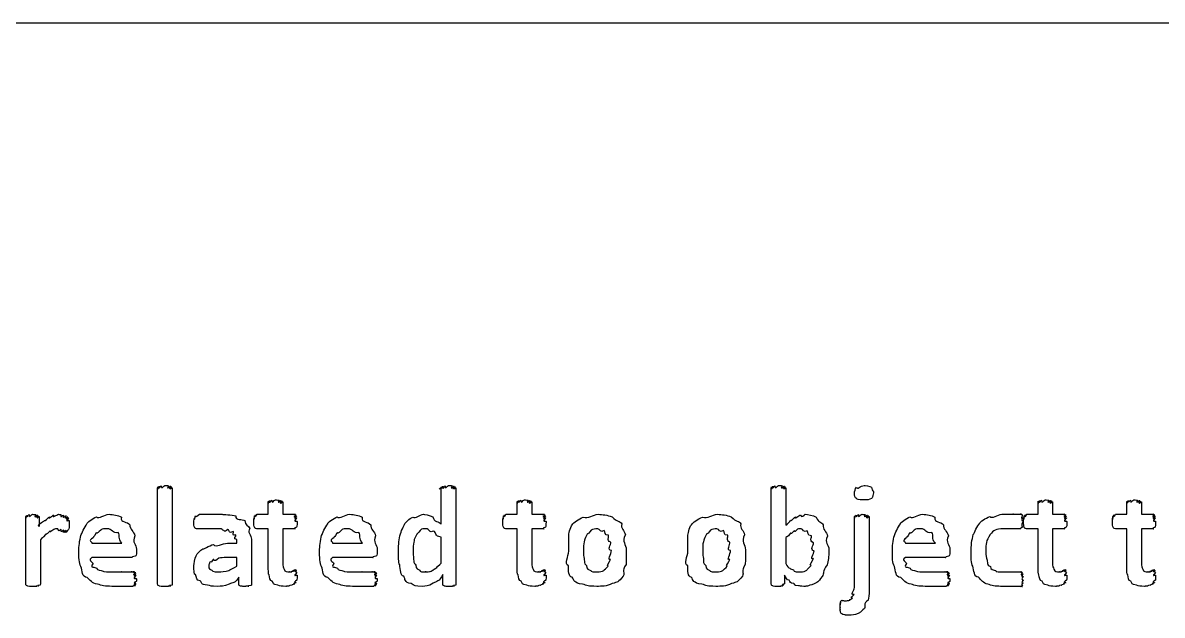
# Model space of a CAD drawing. Header units: millimetres. Extents: x 0 to 216, y 0 to 279.
# Drawn here: x 113.74 to 141.66, y 189.58 to 204.08 of the extents above; entities that cross this region are included whole.
import ezdxf

# ---------------------------------------------------------------- set-up
doc = ezdxf.new("R2010")
doc.units = ezdxf.units.MM
doc.layers.get('0').update_dxf_attribs({"linetype": 'CONTINUOUS'})

msp = doc.modelspace()

# ---------------------------------------------------------------- linework, layer by layer
at = {"color": 0}
for p, q in [((12.7, 204.082), (203.2, 204.082)), ((117.048, 190.339), (117.048, 192.698)), ((117.406, 192.698), (117.406, 190.339)), ((123.999, 191.805), (123.999, 192.698)), ((124.357, 192.698), (124.357, 190.339)), ((132.086, 190.339), (132.086, 192.698)), ((132.445, 192.698), (132.445, 191.783)), ((134.593, 192.577), (134.593, 192.577)), ((119.759, 192.048), (119.759, 192.356)), ((120.117, 192.356), (120.117, 192.048)), ((125.859, 192.048), (125.859, 192.356)), ((126.217, 192.356), (126.217, 192.048)), ((138.621, 192.048), (138.621, 192.356)), ((138.979, 192.356), (138.979, 192.048)), ((140.797, 192.048), (140.797, 192.356)), ((141.155, 192.356), (141.155, 192.048)), ((113.818, 190.339), (113.818, 191.992)), ((114.143, 191.992), (114.143, 191.75)), ((119.483, 192.048), (119.759, 192.048)), ((120.117, 192.048), (120.42, 192.048)), ((125.583, 192.048), (125.859, 192.048)), ((126.217, 192.048), (126.521, 192.048)), ((134.124, 190.256), (134.124, 191.992)), ((134.483, 191.992), (134.483, 190.256)), ((138.345, 192.048), (138.621, 192.048)), ((138.979, 192.048), (139.282, 192.048)), ((140.521, 192.048), (140.797, 192.048)), ((141.155, 192.048), (141.458, 192.048)), ((114.876, 191.811), (114.876, 191.811)), ((119.759, 191.695), (119.477, 191.695)), ((119.759, 190.802), (119.759, 191.695)), ((120.42, 191.695), (120.117, 191.695)), ((120.117, 191.695), (120.117, 190.923)), ((125.859, 191.695), (125.578, 191.695)), ((125.859, 190.802), (125.859, 191.695)), ((126.521, 191.695), (126.217, 191.695)), ((126.217, 191.695), (126.217, 190.923)), ((138.621, 191.695), (138.34, 191.695)), ((138.621, 190.802), (138.621, 191.695)), ((139.282, 191.695), (138.979, 191.695)), ((138.979, 191.695), (138.979, 190.923)), ((140.797, 191.695), (140.516, 191.695)), ((140.797, 190.802), (140.797, 191.695)), ((141.458, 191.695), (141.155, 191.695)), ((141.155, 191.695), (141.155, 190.923)), ((114.176, 191.425), (114.176, 190.339)), ((115.437, 191.342), (116.17, 191.342)), ((118.763, 191.342), (118.989, 191.342)), ((118.989, 191.342), (118.989, 191.43)), ((119.348, 191.436), (119.348, 190.339)), ((121.336, 191.342), (122.069, 191.342)), ((123.999, 190.851), (123.999, 191.491)), ((132.445, 191.48), (132.445, 190.84)), ((135.371, 191.342), (136.105, 191.342)), ((116.424, 190.989), (115.437, 190.989)), ((116.528, 191.193), (116.528, 191.133)), ((118.989, 190.989), (118.752, 190.989)), ((118.989, 190.78), (118.989, 190.989)), ((122.323, 190.989), (121.336, 190.989)), ((122.428, 191.193), (122.428, 191.133)), ((128.167, 191.16), (128.167, 191.16)), ((128.531, 191.182), (128.531, 191.182)), ((131.089, 191.16), (131.089, 191.16)), ((131.452, 191.182), (131.452, 191.182)), ((133.134, 191.154), (133.134, 191.154)), ((133.497, 191.188), (133.497, 191.188)), ((136.358, 190.989), (135.371, 190.989)), ((136.463, 191.193), (136.463, 191.133)), ((119.039, 190.339), (119.039, 190.51)), ((120.464, 190.554), (120.464, 190.554)), ((124.037, 190.344), (124.037, 190.576)), ((126.565, 190.554), (126.565, 190.554)), ((132.406, 190.559), (132.406, 190.344)), ((138.26, 190.438), (138.26, 190.438)), ((139.326, 190.554), (139.326, 190.554)), ((141.502, 190.554), (141.502, 190.554))]:
    msp.add_line(p, q, dxfattribs=at)
for points in [[(117.048, 192.698), (117.048, 192.606), (117.049, 192.712), (117.053, 192.72)], [(117.053, 192.72), (117.059, 192.621), (117.07, 192.732), (117.081, 192.737)], [(117.081, 192.737), (117.084, 192.632), (117.114, 192.748), (117.136, 192.748)], [(117.136, 192.748), (117.132, 192.635), (117.191, 192.753), (117.224, 192.753)], [(117.224, 192.753), (117.202, 192.753), (117.29, 192.75), (117.312, 192.748)], [(117.312, 192.748), (117.249, 192.632), (117.356, 192.743), (117.367, 192.737)], [(117.367, 192.737), (117.275, 192.621), (117.391, 192.727), (117.395, 192.72)], [(117.395, 192.72), (117.286, 192.606), (117.406, 192.705), (117.406, 192.698)], [(123.999, 192.698), (123.883, 192.606), (124, 192.712), (124.004, 192.72)], [(124.004, 192.72), (124.011, 192.621), (124.022, 192.732), (124.037, 192.737)], [(124.037, 192.737), (124.04, 192.628), (124.07, 192.743), (124.092, 192.748)], [(124.092, 192.748), (124.084, 192.635), (124.142, 192.753), (124.175, 192.753)], [(124.175, 192.753), (124.154, 192.753), (124.241, 192.75), (124.263, 192.748)], [(124.263, 192.748), (124.199, 192.628), (124.302, 192.739), (124.313, 192.737)], [(124.313, 192.737), (124.225, 192.621), (124.338, 192.727), (124.346, 192.72)], [(124.346, 192.72), (124.238, 192.606), (124.357, 192.705), (124.357, 192.698)], [(132.086, 192.698), (132.086, 192.606), (132.088, 192.712), (132.092, 192.72)], [(132.092, 192.72), (132.097, 192.621), (132.108, 192.732), (132.12, 192.737)], [(132.12, 192.737), (132.122, 192.632), (132.152, 192.748), (132.175, 192.748)], [(132.175, 192.748), (132.17, 192.635), (132.23, 192.753), (132.263, 192.753)], [(132.263, 192.753), (132.241, 192.753), (132.329, 192.75), (132.351, 192.748)], [(132.351, 192.748), (132.287, 192.632), (132.395, 192.743), (132.406, 192.737)], [(132.406, 192.737), (132.314, 192.621), (132.43, 192.727), (132.433, 192.72)], [(132.433, 192.72), (132.325, 192.61), (132.445, 192.709), (132.445, 192.698)], [(134.124, 192.577), (134.124, 192.584), (134.141, 192.688), (134.174, 192.714)], [(134.174, 192.714), (134.191, 192.635), (134.269, 192.753), (134.361, 192.753)], [(134.361, 192.753), (134.37, 192.753), (134.51, 192.739), (134.543, 192.714)], [(134.543, 192.714), (134.554, 192.588), (134.593, 192.646), (134.593, 192.577)], [(119.764, 192.373), (119.769, 192.271), (119.78, 192.385), (119.791, 192.389)], [(119.791, 192.389), (119.794, 192.279), (119.825, 192.395), (119.847, 192.395)], [(119.847, 192.395), (119.842, 192.282), (119.902, 192.4), (119.935, 192.4)], [(119.935, 192.4), (119.913, 192.4), (120.001, 192.398), (120.023, 192.395)], [(120.023, 192.395), (119.96, 192.279), (120.067, 192.392), (120.078, 192.389)], [(120.078, 192.389), (119.986, 192.271), (120.101, 192.38), (120.106, 192.373)], [(125.864, 192.373), (125.87, 192.271), (125.881, 192.385), (125.892, 192.389)], [(125.892, 192.389), (125.895, 192.279), (125.925, 192.395), (125.947, 192.395)], [(125.947, 192.395), (125.943, 192.282), (126.002, 192.4), (126.036, 192.4)], [(126.036, 192.4), (126.013, 192.4), (126.101, 192.398), (126.124, 192.395)], [(126.124, 192.395), (126.06, 192.279), (126.168, 192.392), (126.179, 192.389)], [(126.179, 192.389), (126.086, 192.271), (126.202, 192.38), (126.206, 192.373)], [(134.174, 192.433), (134.124, 192.447), (134.124, 192.507), (134.124, 192.577)], [(134.356, 192.4), (134.191, 192.4), (134.207, 192.411), (134.174, 192.433)], [(134.543, 192.439), (134.488, 192.4), (134.447, 192.4), (134.356, 192.4)], [(134.593, 192.577), (134.554, 192.451), (134.577, 192.464), (134.543, 192.439)], [(138.626, 192.373), (138.632, 192.271), (138.643, 192.385), (138.654, 192.389)], [(138.654, 192.389), (138.657, 192.279), (138.687, 192.395), (138.709, 192.395)], [(138.709, 192.395), (138.705, 192.282), (138.764, 192.4), (138.797, 192.4)], [(138.797, 192.4), (138.775, 192.4), (138.864, 192.398), (138.885, 192.395)], [(138.885, 192.395), (138.822, 192.279), (138.93, 192.392), (138.941, 192.389)], [(138.941, 192.389), (138.848, 192.271), (138.964, 192.38), (138.968, 192.373)], [(140.802, 192.373), (140.808, 192.271), (140.819, 192.385), (140.83, 192.389)], [(140.83, 192.389), (140.833, 192.279), (140.863, 192.395), (140.885, 192.395)], [(140.885, 192.395), (140.881, 192.282), (140.94, 192.4), (140.973, 192.4)], [(140.973, 192.4), (140.951, 192.4), (141.039, 192.398), (141.061, 192.395)], [(141.061, 192.395), (140.998, 192.279), (141.105, 192.392), (141.117, 192.389)], [(141.117, 192.389), (141.024, 192.271), (141.14, 192.38), (141.144, 192.373)], [(119.759, 192.356), (119.759, 192.257), (119.76, 192.364), (119.764, 192.373)], [(120.106, 192.373), (119.997, 192.257), (120.117, 192.359), (120.117, 192.356)], [(125.859, 192.356), (125.859, 192.257), (125.861, 192.364), (125.864, 192.373)], [(126.206, 192.373), (126.097, 192.257), (126.217, 192.359), (126.217, 192.356)], [(138.621, 192.356), (138.621, 192.257), (138.622, 192.364), (138.626, 192.373)], [(138.968, 192.373), (138.859, 192.257), (138.979, 192.359), (138.979, 192.356)], [(140.797, 192.356), (140.797, 192.257), (140.798, 192.364), (140.802, 192.373)], [(141.144, 192.373), (141.035, 192.257), (141.155, 192.359), (141.155, 192.356)], [(113.818, 191.992), (113.818, 191.9), (113.819, 192.006), (113.823, 192.014)], [(113.823, 192.014), (113.824, 191.915), (113.836, 192.027), (113.851, 192.031)], [(113.851, 192.031), (113.853, 191.926), (113.881, 192.042), (113.9, 192.042)], [(113.9, 192.042), (113.895, 191.929), (113.95, 192.048), (113.983, 192.048)], [(113.983, 192.048), (113.957, 192.048), (114.038, 192.045), (114.06, 192.042)], [(114.06, 192.042), (114.001, 191.926), (114.099, 192.038), (114.11, 192.031)], [(114.11, 192.031), (114.023, 191.915), (114.128, 192.022), (114.132, 192.014)], [(114.132, 192.014), (114.034, 191.9), (114.143, 191.999), (114.143, 191.992)], [(114.143, 191.75), (114.082, 191.794), (114.234, 191.861), (114.275, 191.899)], [(114.275, 191.899), (114.283, 191.867), (114.359, 191.965), (114.396, 191.987)], [(114.396, 191.987), (114.358, 191.911), (114.469, 192.023), (114.507, 192.031)], [(114.507, 192.031), (114.435, 191.929), (114.585, 192.048), (114.622, 192.048)], [(114.622, 192.048), (114.603, 192.048), (114.656, 192.045), (114.677, 192.042)], [(114.677, 192.042), (114.647, 191.926), (114.722, 192.038), (114.744, 192.031)], [(114.744, 192.031), (114.695, 191.911), (114.791, 192.016), (114.81, 192.009)], [(114.81, 192.009), (114.733, 191.896), (114.84, 191.994), (114.849, 191.987)], [(114.849, 191.987), (114.747, 191.882), (114.861, 191.972), (114.865, 191.965)], [(114.865, 191.965), (114.755, 191.871), (114.87, 191.954), (114.87, 191.943)], [(114.87, 191.943), (114.758, 191.849), (114.876, 191.915), (114.876, 191.893)], [(114.876, 191.893), (114.876, 191.808), (114.876, 191.846), (114.876, 191.811)], [(115.316, 191.811), (115.311, 191.849), (115.455, 191.946), (115.547, 191.987)], [(115.547, 191.987), (115.613, 191.929), (115.741, 192.048), (115.856, 192.048)], [(115.856, 192.048), (115.962, 192.048), (116.073, 192.023), (116.159, 191.976)], [(116.159, 191.976), (116.131, 191.838), (116.313, 191.871), (116.368, 191.794)], [(117.937, 191.849), (117.937, 191.841), (117.938, 191.926), (117.942, 191.948)], [(117.937, 191.783), (117.937, 191.775), (117.937, 191.827), (117.937, 191.849)], [(117.942, 191.948), (117.948, 191.885), (117.961, 191.992), (117.981, 192.014)], [(117.981, 192.014), (117.983, 191.929), (118.03, 192.048), (118.074, 192.048)], [(118.074, 192.048), (118.072, 192.048), (118.17, 192.048), (118.229, 192.048)], [(118.229, 192.048), (118.19, 192.048), (118.35, 192.048), (118.416, 192.048)], [(118.416, 192.048), (118.444, 192.048), (118.556, 192.048), (118.626, 192.048)], [(118.626, 192.048), (118.645, 192.048), (118.87, 192.034), (118.962, 192.009)], [(118.962, 192.009), (118.947, 191.878), (119.127, 191.944), (119.182, 191.893)], [(119.182, 191.893), (119.178, 191.775), (119.283, 191.777), (119.309, 191.7)], [(119.406, 191.871), (119.406, 191.845), (119.407, 191.932), (119.411, 191.954)], [(119.422, 191.733), (119.406, 191.75), (119.406, 191.808), (119.406, 191.871)], [(119.411, 191.954), (119.412, 191.889), (119.418, 191.994), (119.422, 192.009)], [(119.422, 192.009), (119.423, 191.918), (119.436, 192.032), (119.444, 192.036)], [(119.444, 192.036), (119.441, 191.929), (119.467, 192.048), (119.483, 192.048)], [(120.42, 192.048), (120.323, 192.048), (120.432, 192.043), (120.437, 192.036)], [(120.437, 192.036), (120.334, 191.918), (120.449, 192.023), (120.453, 192.009)], [(120.453, 192.009), (120.343, 191.889), (120.458, 191.976), (120.458, 191.954)], [(120.458, 191.954), (120.346, 191.845), (120.464, 191.904), (120.464, 191.871)], [(120.464, 191.871), (120.464, 191.75), (120.46, 191.762), (120.453, 191.733)], [(121.215, 191.811), (121.211, 191.849), (121.354, 191.946), (121.447, 191.987)], [(121.447, 191.987), (121.513, 191.929), (121.641, 192.048), (121.755, 192.048)], [(121.755, 192.048), (121.861, 192.048), (121.973, 192.023), (122.058, 191.976)], [(122.058, 191.976), (122.031, 191.838), (122.213, 191.871), (122.268, 191.794)], [(123.1, 191.8), (123.103, 191.845), (123.221, 191.94), (123.299, 191.981)], [(123.299, 191.981), (123.376, 191.929), (123.464, 192.048), (123.563, 192.048)], [(123.563, 192.048), (123.559, 192.048), (123.724, 192.027), (123.795, 191.987)], [(123.795, 191.987), (123.817, 191.849), (123.933, 191.885), (123.999, 191.805)], [(125.506, 191.871), (125.506, 191.845), (125.508, 191.932), (125.512, 191.954)], [(125.523, 191.733), (125.506, 191.75), (125.506, 191.808), (125.506, 191.871)], [(125.512, 191.954), (125.513, 191.889), (125.519, 191.994), (125.523, 192.009)], [(125.523, 192.009), (125.524, 191.918), (125.537, 192.032), (125.545, 192.036)], [(125.545, 192.036), (125.542, 191.929), (125.568, 192.048), (125.583, 192.048)], [(126.521, 192.048), (126.424, 192.048), (126.533, 192.043), (126.537, 192.036)], [(126.537, 192.036), (126.435, 191.918), (126.55, 192.023), (126.553, 192.009)], [(126.553, 192.009), (126.443, 191.889), (126.559, 191.976), (126.559, 191.954)], [(126.559, 191.954), (126.446, 191.845), (126.565, 191.904), (126.565, 191.871)], [(126.565, 191.871), (126.565, 191.75), (126.56, 191.762), (126.553, 191.733)], [(127.208, 191.794), (127.241, 191.841), (127.36, 191.937), (127.478, 191.981)], [(127.478, 191.981), (127.597, 191.929), (127.721, 192.048), (127.842, 192.048)], [(127.842, 192.048), (127.949, 192.048), (128.069, 192.027), (128.184, 191.987)], [(128.184, 191.987), (128.3, 191.852), (128.379, 191.893), (128.421, 191.816)], [(130.129, 191.794), (130.163, 191.841), (130.281, 191.937), (130.4, 191.981)], [(130.4, 191.981), (130.518, 191.929), (130.642, 192.048), (130.763, 192.048)], [(130.763, 192.048), (130.871, 192.048), (130.991, 192.027), (131.105, 191.987)], [(131.105, 191.987), (131.221, 191.852), (131.301, 191.893), (131.342, 191.816)], [(132.445, 191.783), (132.486, 191.801), (132.529, 191.871), (132.566, 191.904)], [(132.566, 191.904), (132.563, 191.867), (132.644, 191.965), (132.681, 191.987)], [(132.681, 191.987), (132.64, 191.911), (132.76, 192.023), (132.798, 192.031)], [(132.798, 192.031), (132.836, 191.929), (132.877, 192.048), (132.919, 192.048)], [(132.919, 192.048), (132.979, 192.048), (133.109, 192.023), (133.183, 191.976)], [(133.183, 191.976), (133.244, 191.838), (133.315, 191.868), (133.36, 191.788)], [(134.124, 191.992), (134.124, 191.9), (134.126, 192.006), (134.13, 192.014)], [(134.13, 192.014), (134.136, 191.915), (134.148, 192.027), (134.163, 192.031)], [(134.163, 192.031), (134.165, 191.926), (134.196, 192.042), (134.218, 192.042)], [(134.218, 192.042), (134.209, 191.929), (134.269, 192.048), (134.306, 192.048)], [(134.306, 192.048), (134.279, 192.048), (134.367, 192.045), (134.389, 192.042)], [(134.389, 192.042), (134.323, 191.926), (134.429, 192.038), (134.444, 192.031)], [(134.444, 192.031), (134.352, 191.915), (134.468, 192.022), (134.472, 192.014)], [(134.472, 192.014), (134.363, 191.9), (134.483, 191.999), (134.483, 191.992)], [(135.25, 191.811), (135.246, 191.849), (135.389, 191.946), (135.482, 191.987)], [(135.482, 191.987), (135.548, 191.929), (135.676, 192.048), (135.791, 192.048)], [(135.791, 192.048), (135.897, 192.048), (136.008, 192.023), (136.094, 191.976)], [(136.094, 191.976), (136.066, 191.838), (136.248, 191.871), (136.303, 191.794)], [(137.036, 191.551), (137.058, 191.595), (137.13, 191.758), (137.196, 191.832)], [(137.196, 191.832), (137.194, 191.86), (137.346, 191.959), (137.439, 191.992)], [(137.439, 191.992), (137.495, 191.929), (137.629, 192.048), (137.736, 192.048)], [(137.736, 192.048), (137.771, 192.048), (137.837, 192.048), (137.885, 192.048)], [(137.885, 192.048), (137.87, 192.048), (137.982, 192.048), (138.023, 192.048)], [(138.023, 192.048), (137.951, 192.048), (138.1, 192.048), (138.133, 192.048)], [(138.133, 192.048), (138.135, 192.048), (138.188, 192.048), (138.199, 192.048)], [(138.199, 192.048), (138.161, 192.048), (138.223, 192.048), (138.227, 192.048)], [(138.227, 192.048), (138.172, 192.048), (138.239, 192.038), (138.243, 192.02)], [(138.243, 192.02), (138.179, 191.896), (138.249, 191.987), (138.249, 191.965)], [(138.249, 191.965), (138.183, 191.852), (138.254, 191.915), (138.254, 191.882)], [(138.254, 191.882), (138.183, 191.75), (138.249, 191.762), (138.238, 191.733)], [(138.268, 191.871), (138.268, 191.845), (138.269, 191.932), (138.274, 191.954)], [(138.285, 191.733), (138.268, 191.75), (138.268, 191.808), (138.268, 191.871)], [(138.274, 191.954), (138.275, 191.889), (138.281, 191.994), (138.285, 192.009)], [(138.285, 192.009), (138.286, 191.918), (138.298, 192.032), (138.307, 192.036)], [(138.307, 192.036), (138.304, 191.929), (138.33, 192.048), (138.345, 192.048)], [(139.282, 192.048), (139.186, 192.048), (139.295, 192.043), (139.299, 192.036)], [(139.299, 192.036), (139.197, 191.918), (139.311, 192.023), (139.315, 192.009)], [(139.315, 192.009), (139.205, 191.889), (139.321, 191.976), (139.321, 191.954)], [(139.321, 191.954), (139.208, 191.845), (139.326, 191.904), (139.326, 191.871)], [(139.326, 191.871), (139.326, 191.75), (139.323, 191.762), (139.315, 191.733)], [(140.444, 191.871), (140.444, 191.845), (140.445, 191.932), (140.45, 191.954)], [(140.461, 191.733), (140.444, 191.75), (140.444, 191.808), (140.444, 191.871)], [(140.45, 191.954), (140.451, 191.889), (140.457, 191.994), (140.461, 192.009)], [(140.461, 192.009), (140.462, 191.918), (140.474, 192.032), (140.483, 192.036)], [(140.483, 192.036), (140.48, 191.929), (140.506, 192.048), (140.521, 192.048)], [(141.458, 192.048), (141.362, 192.048), (141.471, 192.043), (141.475, 192.036)], [(141.475, 192.036), (141.373, 191.918), (141.487, 192.023), (141.491, 192.009)], [(141.491, 192.009), (141.381, 191.889), (141.497, 191.976), (141.497, 191.954)], [(141.497, 191.954), (141.384, 191.845), (141.502, 191.904), (141.502, 191.871)], [(141.502, 191.871), (141.502, 191.75), (141.498, 191.762), (141.491, 191.733)], [(114.297, 191.551), (114.217, 191.448), (114.22, 191.476), (114.176, 191.425)], [(114.408, 191.634), (114.294, 191.518), (114.337, 191.587), (114.297, 191.551)], [(114.501, 191.678), (114.361, 191.558), (114.44, 191.656), (114.408, 191.634)], [(114.601, 191.695), (114.541, 191.695), (114.534, 191.689), (114.501, 191.678)], [(114.672, 191.684), (114.601, 191.576), (114.625, 191.695), (114.601, 191.695)], [(114.738, 191.667), (114.647, 191.565), (114.697, 191.68), (114.672, 191.684)], [(114.788, 191.651), (114.685, 191.554), (114.756, 191.663), (114.738, 191.667)], [(114.826, 191.645), (114.713, 191.543), (114.802, 191.647), (114.788, 191.651)], [(114.849, 191.651), (114.735, 191.543), (114.837, 191.645), (114.826, 191.645)], [(114.865, 191.678), (114.747, 191.554), (114.855, 191.657), (114.849, 191.651)], [(114.876, 191.728), (114.876, 191.695), (114.872, 191.689), (114.865, 191.678)], [(114.876, 191.811), (114.876, 191.739), (114.876, 191.75), (114.876, 191.728)], [(115.167, 191.529), (115.186, 191.576), (115.252, 191.733), (115.316, 191.811)], [(115.536, 191.584), (115.484, 191.474), (115.483, 191.518), (115.465, 191.474)], [(115.652, 191.662), (115.547, 191.536), (115.569, 191.618), (115.536, 191.584)], [(115.812, 191.695), (115.638, 191.695), (115.699, 191.684), (115.652, 191.662)], [(116.082, 191.601), (115.936, 191.576), (115.933, 191.695), (115.812, 191.695)], [(116.17, 191.342), (116.057, 191.452), (116.144, 191.538), (116.082, 191.601)], [(116.368, 191.794), (116.359, 191.684), (116.464, 191.626), (116.49, 191.524)], [(117.953, 191.733), (117.939, 191.735), (117.939, 191.764), (117.937, 191.783)], [(117.975, 191.706), (117.954, 191.709), (117.96, 191.722), (117.953, 191.733)], [(118.003, 191.695), (117.97, 191.695), (117.982, 191.698), (117.975, 191.706)], [(118.074, 191.695), (117.995, 191.695), (118.017, 191.695), (118.003, 191.695)], [(118.196, 191.695), (118.061, 191.695), (118.108, 191.695), (118.074, 191.695)], [(118.361, 191.695), (118.274, 191.695), (118.243, 191.695), (118.196, 191.695)], [(118.582, 191.695), (118.402, 191.695), (118.427, 191.695), (118.361, 191.695)], [(118.769, 191.678), (118.675, 191.576), (118.655, 191.695), (118.582, 191.695)], [(118.896, 191.629), (118.777, 191.554), (118.82, 191.667), (118.769, 191.678)], [(118.967, 191.546), (118.843, 191.51), (118.929, 191.607), (118.896, 191.629)], [(118.989, 191.43), (118.874, 191.444), (118.981, 191.513), (118.967, 191.546)], [(119.309, 191.7), (119.229, 191.62), (119.348, 191.535), (119.348, 191.436)], [(119.477, 191.695), (119.43, 191.695), (119.436, 191.707), (119.422, 191.733)], [(120.453, 191.733), (120.332, 191.695), (120.434, 191.695), (120.42, 191.695)], [(121.066, 191.529), (121.085, 191.576), (121.152, 191.733), (121.215, 191.811)], [(121.436, 191.584), (121.383, 191.474), (121.382, 191.518), (121.364, 191.474)], [(121.551, 191.662), (121.447, 191.536), (121.468, 191.618), (121.436, 191.584)], [(121.711, 191.695), (121.538, 191.695), (121.598, 191.684), (121.551, 191.662)], [(121.981, 191.601), (121.835, 191.576), (121.833, 191.695), (121.711, 191.695)], [(122.069, 191.342), (121.956, 191.452), (122.043, 191.538), (121.981, 191.601)], [(122.268, 191.794), (122.258, 191.684), (122.363, 191.626), (122.389, 191.524)], [(122.984, 191.518), (122.997, 191.569), (123.048, 191.722), (123.1, 191.8)], [(123.48, 191.651), (123.378, 191.518), (123.406, 191.581), (123.381, 191.529)], [(123.635, 191.695), (123.464, 191.695), (123.524, 191.68), (123.48, 191.651)], [(123.817, 191.639), (123.702, 191.576), (123.697, 191.695), (123.635, 191.695)], [(123.999, 191.491), (123.819, 191.507), (123.875, 191.607), (123.817, 191.639)], [(125.578, 191.695), (125.531, 191.695), (125.537, 191.707), (125.523, 191.733)], [(126.553, 191.733), (126.432, 191.695), (126.534, 191.695), (126.521, 191.695)], [(127.12, 191.513), (127.12, 191.565), (127.149, 191.717), (127.208, 191.794)], [(127.566, 191.546), (127.506, 191.43), (127.514, 191.441), (127.5, 191.375)], [(127.671, 191.656), (127.564, 191.525), (127.595, 191.593), (127.566, 191.546)], [(127.831, 191.695), (127.766, 191.695), (127.715, 191.681), (127.671, 191.656)], [(127.991, 191.651), (127.891, 191.576), (127.893, 191.695), (127.831, 191.695)], [(128.095, 191.535), (127.98, 191.521), (128.035, 191.625), (127.991, 191.651)], [(128.421, 191.816), (128.384, 191.702), (128.494, 191.652), (128.509, 191.546)], [(128.509, 191.546), (128.413, 191.371), (128.531, 191.317), (128.531, 191.182)], [(130.041, 191.513), (130.041, 191.565), (130.07, 191.717), (130.129, 191.794)], [(130.488, 191.546), (130.427, 191.43), (130.435, 191.441), (130.422, 191.375)], [(130.593, 191.656), (130.485, 191.525), (130.517, 191.593), (130.488, 191.546)], [(130.752, 191.695), (130.688, 191.695), (130.637, 191.681), (130.593, 191.656)], [(130.912, 191.651), (130.813, 191.576), (130.815, 191.695), (130.752, 191.695)], [(131.017, 191.535), (130.901, 191.521), (130.956, 191.625), (130.912, 191.651)], [(131.342, 191.816), (131.305, 191.702), (131.415, 191.652), (131.431, 191.546)], [(131.431, 191.546), (131.334, 191.371), (131.452, 191.317), (131.452, 191.182)], [(132.549, 191.579), (132.479, 191.474), (132.48, 191.52), (132.445, 191.48)], [(132.643, 191.645), (132.545, 191.529), (132.582, 191.608), (132.549, 191.579)], [(132.731, 191.684), (132.605, 191.563), (132.672, 191.663), (132.643, 191.645)], [(132.819, 191.695), (132.781, 191.695), (132.76, 191.691), (132.731, 191.684)], [(132.968, 191.645), (132.869, 191.576), (132.877, 191.695), (132.819, 191.695)], [(133.067, 191.524), (132.949, 191.514), (133.008, 191.615), (132.968, 191.645)], [(133.36, 191.788), (133.335, 191.68), (133.442, 191.619), (133.464, 191.513)], [(135.102, 191.529), (135.121, 191.576), (135.187, 191.733), (135.25, 191.811)], [(135.471, 191.584), (135.418, 191.474), (135.417, 191.518), (135.399, 191.474)], [(135.587, 191.662), (135.482, 191.536), (135.504, 191.618), (135.471, 191.584)], [(135.746, 191.695), (135.573, 191.695), (135.634, 191.684), (135.587, 191.662)], [(136.017, 191.601), (135.871, 191.576), (135.868, 191.695), (135.746, 191.695)], [(136.105, 191.342), (135.992, 191.452), (136.078, 191.538), (136.017, 191.601)], [(136.303, 191.794), (136.294, 191.684), (136.398, 191.626), (136.424, 191.524)], [(136.981, 191.143), (136.981, 191.254), (136.999, 191.441), (137.036, 191.551)], [(137.45, 191.557), (137.341, 191.393), (137.345, 191.332), (137.345, 191.16)], [(137.764, 191.695), (137.601, 191.695), (137.523, 191.648), (137.45, 191.557)], [(137.935, 191.695), (137.804, 191.695), (137.83, 191.695), (137.764, 191.695)], [(138.056, 191.695), (138.017, 191.695), (137.982, 191.695), (137.935, 191.695)], [(138.144, 191.695), (138.086, 191.695), (138.092, 191.695), (138.056, 191.695)], [(138.199, 191.695), (138.13, 191.695), (138.166, 191.695), (138.144, 191.695)], [(138.238, 191.733), (138.161, 191.695), (138.213, 191.695), (138.199, 191.695)], [(138.34, 191.695), (138.293, 191.695), (138.298, 191.707), (138.285, 191.733)], [(139.315, 191.733), (139.194, 191.695), (139.296, 191.695), (139.282, 191.695)], [(140.516, 191.695), (140.469, 191.695), (140.474, 191.707), (140.461, 191.733)], [(141.491, 191.733), (141.37, 191.695), (141.472, 191.695), (141.458, 191.695)], [(115.117, 191.16), (115.117, 191.239), (115.134, 191.419), (115.167, 191.529)], [(115.465, 191.474), (115.329, 191.389), (115.437, 191.389), (115.437, 191.342)], [(116.49, 191.524), (116.41, 191.36), (116.528, 191.31), (116.528, 191.193)], [(118.157, 191.204), (118.153, 191.179), (118.313, 191.287), (118.416, 191.309)], [(118.416, 191.309), (118.477, 191.224), (118.634, 191.342), (118.763, 191.342)], [(121.017, 191.16), (121.017, 191.239), (121.033, 191.419), (121.066, 191.529)], [(121.364, 191.474), (121.229, 191.389), (121.336, 191.389), (121.336, 191.342)], [(122.389, 191.524), (122.309, 191.36), (122.428, 191.31), (122.428, 191.193)], [(122.946, 191.143), (122.946, 191.232), (122.958, 191.408), (122.984, 191.518)], [(123.326, 191.364), (123.305, 191.294), (123.31, 191.239), (123.31, 191.177)], [(123.381, 191.529), (123.328, 191.419), (123.337, 191.426), (123.326, 191.364)], [(127.12, 191.149), (127.12, 191.228), (127.12, 191.403), (127.12, 191.513)], [(127.5, 191.375), (127.479, 191.301), (127.484, 191.244), (127.484, 191.171)], [(128.151, 191.364), (128.031, 191.422), (128.12, 191.487), (128.095, 191.535)], [(128.167, 191.16), (128.053, 191.177), (128.162, 191.301), (128.151, 191.364)], [(130.041, 191.149), (130.041, 191.228), (130.041, 191.403), (130.041, 191.513)], [(130.422, 191.375), (130.401, 191.301), (130.405, 191.244), (130.405, 191.171)], [(131.072, 191.364), (130.952, 191.422), (131.042, 191.487), (131.017, 191.535)], [(131.089, 191.16), (130.974, 191.177), (131.083, 191.301), (131.072, 191.364)], [(133.117, 191.353), (133.001, 191.415), (133.092, 191.476), (133.067, 191.524)], [(133.134, 191.154), (133.019, 191.169), (133.128, 191.29), (133.117, 191.353)], [(133.464, 191.513), (133.379, 191.353), (133.497, 191.301), (133.497, 191.188)], [(135.052, 191.16), (135.052, 191.239), (135.068, 191.419), (135.102, 191.529)], [(135.399, 191.474), (135.264, 191.389), (135.371, 191.389), (135.371, 191.342)], [(136.424, 191.524), (136.344, 191.36), (136.463, 191.31), (136.463, 191.193)], [(115.167, 190.774), (115.117, 190.838), (115.117, 191.013), (115.117, 191.16)], [(115.437, 190.989), (115.329, 190.934), (115.445, 190.885), (115.465, 190.84)], [(116.495, 191.022), (116.366, 190.989), (116.448, 190.989), (116.424, 190.989)], [(116.528, 191.133), (116.528, 191.033), (116.517, 191.044), (116.495, 191.022)], [(117.937, 190.791), (117.937, 190.831), (117.954, 190.963), (117.992, 191.033)], [(117.992, 191.033), (118.014, 191.088), (118.087, 191.16), (118.157, 191.204)], [(118.752, 190.989), (118.638, 190.989), (118.606, 190.984), (118.549, 190.973)], [(121.066, 190.774), (121.017, 190.838), (121.017, 191.013), (121.017, 191.16)], [(121.336, 190.989), (121.229, 190.934), (121.345, 190.885), (121.364, 190.84)], [(122.394, 191.022), (122.265, 190.989), (122.348, 190.989), (122.323, 190.989)], [(122.428, 191.133), (122.428, 191.033), (122.417, 191.044), (122.394, 191.022)], [(122.979, 190.813), (122.946, 190.86), (122.946, 191.029), (122.946, 191.143)], [(123.31, 191.177), (123.305, 191.044), (123.312, 191.039), (123.321, 190.973)], [(127.114, 190.785), (127.001, 190.842), (127.12, 191.013), (127.12, 191.149)], [(127.484, 191.171), (127.479, 191.036), (127.489, 191.028), (127.5, 190.962)], [(128.145, 190.945), (128.053, 190.908), (128.167, 191.083), (128.167, 191.16)], [(128.531, 191.182), (128.531, 190.985), (128.528, 190.929), (128.525, 190.818)], [(130.036, 190.785), (129.923, 190.842), (130.041, 191.013), (130.041, 191.149)], [(130.405, 191.171), (130.401, 191.036), (130.411, 191.028), (130.422, 190.962)], [(131.066, 190.945), (130.974, 190.908), (131.089, 191.083), (131.089, 191.16)], [(131.452, 191.182), (131.452, 190.985), (131.45, 190.929), (131.447, 190.818)], [(133.117, 190.967), (133.019, 190.919), (133.134, 191.091), (133.134, 191.154)], [(133.497, 191.188), (133.497, 190.981), (133.482, 190.92), (133.453, 190.807)], [(135.102, 190.774), (135.052, 190.838), (135.052, 191.013), (135.052, 191.16)], [(135.371, 190.989), (135.264, 190.934), (135.38, 190.885), (135.399, 190.84)], [(136.43, 191.022), (136.3, 190.989), (136.383, 190.989), (136.358, 190.989)], [(136.463, 191.133), (136.463, 191.033), (136.452, 191.044), (136.43, 191.022)], [(137.025, 190.78), (136.981, 190.838), (136.981, 191.007), (136.981, 191.143)], [(137.345, 191.16), (137.341, 191.014), (137.353, 190.995), (137.372, 190.929)], [(115.321, 190.504), (115.186, 190.504), (115.203, 190.667), (115.167, 190.774)], [(115.465, 190.84), (115.366, 190.731), (115.511, 190.763), (115.553, 190.73)], [(115.553, 190.73), (115.565, 190.669), (115.646, 190.676), (115.713, 190.658)], [(117.975, 190.576), (117.937, 190.54), (117.937, 190.71), (117.937, 190.791)], [(118.328, 190.879), (118.296, 190.776), (118.3, 190.831), (118.3, 190.802)], [(118.3, 190.802), (118.296, 190.694), (118.324, 190.71), (118.372, 190.681)], [(118.411, 190.94), (118.334, 190.824), (118.346, 190.904), (118.328, 190.879)], [(118.549, 190.973), (118.407, 190.853), (118.447, 190.953), (118.411, 190.94)], [(118.791, 190.669), (118.804, 190.683), (118.919, 190.731), (118.989, 190.78)], [(119.78, 190.57), (119.759, 190.54), (119.759, 190.713), (119.759, 190.802)], [(120.117, 190.923), (120.114, 190.731), (120.128, 190.755), (120.15, 190.708)], [(120.15, 190.708), (120.162, 190.637), (120.219, 190.637), (120.282, 190.637)], [(121.22, 190.504), (121.085, 190.504), (121.102, 190.667), (121.066, 190.774)], [(121.364, 190.84), (121.266, 190.731), (121.411, 190.763), (121.452, 190.73)], [(121.452, 190.73), (121.465, 190.669), (121.546, 190.676), (121.612, 190.658)], [(123.078, 190.537), (122.99, 190.529), (123.001, 190.705), (122.979, 190.813)], [(123.321, 190.973), (123.323, 190.798), (123.349, 190.853), (123.376, 190.802)], [(123.376, 190.802), (123.376, 190.699), (123.432, 190.713), (123.469, 190.681)], [(123.8, 190.681), (123.779, 190.683), (123.861, 190.72), (123.894, 190.747)], [(123.894, 190.747), (123.846, 190.738), (123.962, 190.81), (123.999, 190.851)], [(125.881, 190.57), (125.859, 190.54), (125.859, 190.713), (125.859, 190.802)], [(126.217, 190.923), (126.214, 190.731), (126.228, 190.755), (126.25, 190.708)], [(126.25, 190.708), (126.263, 190.637), (126.319, 190.637), (126.383, 190.637)], [(127.202, 190.51), (127.116, 190.511), (127.114, 190.678), (127.114, 190.785)], [(127.5, 190.962), (127.502, 190.791), (127.529, 190.842), (127.555, 190.791)], [(127.555, 190.791), (127.552, 190.692), (127.616, 190.704), (127.66, 190.675)], [(127.98, 190.675), (127.972, 190.687), (128.058, 190.736), (128.084, 190.78)], [(128.084, 190.78), (128.027, 190.78), (128.134, 190.882), (128.145, 190.945)], [(128.525, 190.818), (128.41, 190.65), (128.504, 190.617), (128.459, 190.537)], [(130.124, 190.51), (130.037, 190.511), (130.036, 190.678), (130.036, 190.785)], [(130.422, 190.962), (130.423, 190.791), (130.451, 190.842), (130.477, 190.791)], [(130.477, 190.791), (130.474, 190.692), (130.537, 190.704), (130.581, 190.675)], [(130.901, 190.675), (130.893, 190.687), (130.98, 190.736), (131.006, 190.78)], [(131.006, 190.78), (130.948, 190.78), (131.056, 190.882), (131.066, 190.945)], [(131.447, 190.818), (131.331, 190.65), (131.425, 190.617), (131.381, 190.537)], [(132.445, 190.84), (132.505, 190.705), (132.567, 190.722), (132.626, 190.686)], [(132.957, 190.681), (132.946, 190.694), (133.036, 190.748), (133.062, 190.796)], [(133.062, 190.796), (132.997, 190.794), (133.106, 190.904), (133.117, 190.967)], [(133.453, 190.807), (133.324, 190.639), (133.387, 190.603), (133.332, 190.526)], [(135.256, 190.504), (135.121, 190.504), (135.137, 190.667), (135.102, 190.774)], [(135.399, 190.84), (135.301, 190.731), (135.446, 190.763), (135.487, 190.73)], [(135.487, 190.73), (135.5, 190.669), (135.581, 190.676), (135.647, 190.658)], [(137.163, 190.51), (137.043, 190.507), (137.058, 190.672), (137.025, 190.78)], [(137.372, 190.929), (137.378, 190.769), (137.418, 190.813), (137.455, 190.769)], [(137.455, 190.769), (137.451, 190.681), (137.535, 190.692), (137.588, 190.669)], [(138.643, 190.57), (138.621, 190.54), (138.621, 190.713), (138.621, 190.802)], [(138.979, 190.923), (138.976, 190.731), (138.99, 190.755), (139.012, 190.708)], [(139.012, 190.708), (139.025, 190.637), (139.081, 190.637), (139.145, 190.637)], [(140.819, 190.57), (140.797, 190.54), (140.797, 190.713), (140.797, 190.802)], [(141.155, 190.923), (141.152, 190.731), (141.166, 190.755), (141.188, 190.708)], [(141.188, 190.708), (141.201, 190.637), (141.257, 190.637), (141.321, 190.637)], [(115.575, 190.339), (115.439, 190.357), (115.39, 190.43), (115.321, 190.504)], [(115.713, 190.658), (115.697, 190.637), (115.859, 190.637), (115.955, 190.637)], [(115.955, 190.637), (115.988, 190.637), (116.1, 190.637), (116.159, 190.637)], [(116.159, 190.637), (116.105, 190.637), (116.266, 190.637), (116.308, 190.637)], [(116.308, 190.637), (116.308, 190.637), (116.386, 190.637), (116.412, 190.637)], [(116.412, 190.637), (116.363, 190.637), (116.464, 190.637), (116.479, 190.637)], [(116.479, 190.637), (116.388, 190.637), (116.497, 190.632), (116.501, 190.625)], [(116.501, 190.625), (116.399, 190.507), (116.513, 190.611), (116.517, 190.598)], [(116.517, 190.598), (116.407, 190.482), (116.523, 190.57), (116.523, 190.548)], [(116.523, 190.548), (116.41, 190.438), (116.528, 190.499), (116.528, 190.465)], [(116.528, 190.465), (116.528, 190.383), (116.526, 190.423), (116.523, 190.405)], [(118.091, 190.416), (117.992, 190.416), (118.004, 190.512), (117.975, 190.576)], [(118.372, 190.681), (118.395, 190.637), (118.495, 190.637), (118.587, 190.637)], [(118.587, 190.637), (118.561, 190.637), (118.728, 190.647), (118.791, 190.669)], [(119.039, 190.51), (118.951, 190.357), (118.885, 190.375), (118.797, 190.339)], [(119.858, 190.41), (119.791, 190.412), (119.798, 190.507), (119.78, 190.57)], [(120.282, 190.637), (120.246, 190.637), (120.322, 190.638), (120.337, 190.642)], [(120.337, 190.642), (120.276, 190.647), (120.365, 190.655), (120.376, 190.658)], [(120.376, 190.658), (120.301, 190.658), (120.401, 190.671), (120.409, 190.675)], [(120.409, 190.675), (120.321, 190.669), (120.428, 190.686), (120.437, 190.686)], [(120.437, 190.686), (120.332, 190.669), (120.443, 190.683), (120.448, 190.681)], [(120.448, 190.681), (120.338, 190.665), (120.453, 190.675), (120.453, 190.664)], [(120.458, 190.438), (120.338, 190.357), (120.448, 190.386), (120.437, 190.372)], [(120.453, 190.664), (120.343, 190.647), (120.458, 190.643), (120.458, 190.625)], [(120.458, 190.625), (120.346, 190.493), (120.464, 190.583), (120.464, 190.554)], [(120.464, 190.554), (120.464, 190.416), (120.461, 190.467), (120.458, 190.438)], [(121.474, 190.339), (121.339, 190.357), (121.29, 190.43), (121.22, 190.504)], [(121.612, 190.658), (121.597, 190.637), (121.758, 190.637), (121.854, 190.637)], [(121.854, 190.637), (121.888, 190.637), (121.999, 190.637), (122.058, 190.637)], [(122.058, 190.637), (122.005, 190.637), (122.166, 190.637), (122.207, 190.637)], [(122.207, 190.637), (122.207, 190.637), (122.286, 190.637), (122.312, 190.637)], [(122.312, 190.637), (122.262, 190.637), (122.363, 190.637), (122.378, 190.637)], [(122.378, 190.637), (122.287, 190.637), (122.396, 190.632), (122.4, 190.625)], [(122.4, 190.625), (122.298, 190.507), (122.412, 190.611), (122.417, 190.598)], [(122.417, 190.598), (122.306, 190.482), (122.422, 190.57), (122.422, 190.548)], [(122.422, 190.548), (122.309, 190.438), (122.428, 190.499), (122.428, 190.465)], [(122.428, 190.465), (122.428, 190.383), (122.425, 190.423), (122.422, 190.405)], [(123.26, 190.35), (123.081, 190.375), (123.125, 190.46), (123.078, 190.537)], [(123.469, 190.681), (123.453, 190.637), (123.56, 190.637), (123.624, 190.637)], [(123.624, 190.637), (123.544, 190.637), (123.682, 190.639), (123.712, 190.647)], [(123.712, 190.647), (123.72, 190.65), (123.77, 190.665), (123.8, 190.681)], [(124.037, 190.576), (123.949, 190.386), (123.88, 190.412), (123.8, 190.361)], [(125.958, 190.41), (125.892, 190.412), (125.899, 190.507), (125.881, 190.57)], [(126.383, 190.637), (126.347, 190.637), (126.423, 190.638), (126.438, 190.642)], [(126.438, 190.642), (126.377, 190.647), (126.465, 190.655), (126.476, 190.658)], [(126.476, 190.658), (126.402, 190.658), (126.501, 190.671), (126.509, 190.675)], [(126.509, 190.675), (126.421, 190.669), (126.529, 190.686), (126.537, 190.686)], [(126.537, 190.686), (126.432, 190.669), (126.544, 190.683), (126.548, 190.681)], [(126.548, 190.681), (126.439, 190.665), (126.553, 190.675), (126.553, 190.664)], [(126.559, 190.438), (126.439, 190.357), (126.548, 190.386), (126.537, 190.372)], [(126.553, 190.664), (126.443, 190.647), (126.559, 190.643), (126.559, 190.625)], [(126.559, 190.625), (126.446, 190.493), (126.565, 190.583), (126.565, 190.554)], [(126.565, 190.554), (126.565, 190.416), (126.562, 190.467), (126.559, 190.438)], [(127.462, 190.339), (127.233, 190.361), (127.26, 190.435), (127.202, 190.51)], [(127.66, 190.675), (127.641, 190.637), (127.759, 190.637), (127.825, 190.637)], [(127.825, 190.637), (127.883, 190.637), (127.936, 190.649), (127.98, 190.675)], [(128.459, 190.537), (128.322, 190.372), (128.324, 190.394), (128.189, 190.35)], [(130.383, 190.339), (130.154, 190.361), (130.182, 190.435), (130.124, 190.51)], [(130.581, 190.675), (130.562, 190.637), (130.681, 190.637), (130.747, 190.637)], [(130.747, 190.637), (130.805, 190.637), (130.857, 190.649), (130.901, 190.675)], [(131.381, 190.537), (131.243, 190.372), (131.246, 190.394), (131.111, 190.35)], [(132.522, 190.433), (132.457, 190.419), (132.446, 190.511), (132.406, 190.559)], [(132.637, 190.35), (132.534, 190.35), (132.562, 190.399), (132.522, 190.433)], [(132.626, 190.686), (132.623, 190.637), (132.745, 190.637), (132.808, 190.637)], [(132.808, 190.637), (132.861, 190.637), (132.916, 190.65), (132.957, 190.681)], [(133.332, 190.526), (133.218, 190.368), (133.216, 190.389), (133.139, 190.344)], [(135.509, 190.339), (135.374, 190.357), (135.325, 190.43), (135.256, 190.504)], [(135.647, 190.658), (135.632, 190.637), (135.793, 190.637), (135.89, 190.637)], [(135.89, 190.637), (135.923, 190.637), (136.034, 190.637), (136.094, 190.637)], [(136.094, 190.637), (136.04, 190.637), (136.201, 190.637), (136.242, 190.637)], [(136.242, 190.637), (136.242, 190.637), (136.321, 190.637), (136.347, 190.637)], [(136.347, 190.637), (136.297, 190.637), (136.398, 190.637), (136.414, 190.637)], [(136.414, 190.637), (136.323, 190.637), (136.431, 190.632), (136.435, 190.625)], [(136.435, 190.625), (136.333, 190.507), (136.448, 190.611), (136.452, 190.598)], [(136.452, 190.598), (136.342, 190.482), (136.458, 190.57), (136.458, 190.548)], [(136.458, 190.548), (136.344, 190.438), (136.463, 190.499), (136.463, 190.465)], [(136.463, 190.465), (136.463, 190.383), (136.46, 190.423), (136.458, 190.405)], [(137.389, 190.339), (137.282, 190.361), (137.225, 190.435), (137.163, 190.51)], [(137.588, 190.669), (137.557, 190.637), (137.703, 190.637), (137.769, 190.637)], [(137.769, 190.637), (137.808, 190.637), (137.892, 190.637), (137.94, 190.637)], [(137.94, 190.637), (137.903, 190.637), (138.03, 190.637), (138.067, 190.637)], [(138.067, 190.637), (138.095, 190.637), (138.133, 190.637), (138.155, 190.637)], [(138.155, 190.637), (138.141, 190.637), (138.201, 190.637), (138.216, 190.637)], [(138.216, 190.637), (138.164, 190.637), (138.228, 190.632), (138.232, 190.625)], [(138.232, 190.625), (138.175, 190.504), (138.245, 190.605), (138.249, 190.587)], [(138.249, 190.587), (138.183, 190.471), (138.254, 190.551), (138.254, 190.526)], [(138.254, 190.526), (138.186, 190.419), (138.26, 190.471), (138.26, 190.438)], [(138.26, 190.438), (138.186, 190.357), (138.257, 190.383), (138.254, 190.361)], [(138.72, 190.41), (138.654, 190.412), (138.661, 190.507), (138.643, 190.57)], [(139.145, 190.637), (139.109, 190.637), (139.185, 190.638), (139.2, 190.642)], [(139.2, 190.642), (139.139, 190.647), (139.227, 190.655), (139.238, 190.658)], [(139.238, 190.658), (139.164, 190.658), (139.263, 190.671), (139.271, 190.675)], [(139.271, 190.675), (139.183, 190.669), (139.291, 190.686), (139.299, 190.686)], [(139.299, 190.686), (139.194, 190.669), (139.306, 190.683), (139.31, 190.681)], [(139.31, 190.681), (139.201, 190.665), (139.315, 190.675), (139.315, 190.664)], [(139.321, 190.438), (139.201, 190.357), (139.31, 190.386), (139.299, 190.372)], [(139.315, 190.664), (139.205, 190.647), (139.321, 190.643), (139.321, 190.625)], [(139.321, 190.625), (139.208, 190.493), (139.326, 190.583), (139.326, 190.554)], [(139.326, 190.554), (139.326, 190.416), (139.324, 190.467), (139.321, 190.438)], [(140.896, 190.41), (140.83, 190.412), (140.837, 190.507), (140.819, 190.57)], [(141.321, 190.637), (141.285, 190.637), (141.361, 190.638), (141.376, 190.642)], [(141.376, 190.642), (141.315, 190.647), (141.403, 190.655), (141.414, 190.658)], [(141.414, 190.658), (141.34, 190.658), (141.439, 190.671), (141.447, 190.675)], [(141.447, 190.675), (141.359, 190.669), (141.467, 190.686), (141.475, 190.686)], [(141.475, 190.686), (141.37, 190.669), (141.482, 190.683), (141.486, 190.681)], [(141.486, 190.681), (141.377, 190.665), (141.491, 190.675), (141.491, 190.664)], [(141.497, 190.438), (141.377, 190.357), (141.486, 190.386), (141.475, 190.372)], [(141.491, 190.664), (141.381, 190.647), (141.497, 190.643), (141.497, 190.625)], [(141.497, 190.625), (141.384, 190.493), (141.502, 190.583), (141.502, 190.554)], [(141.502, 190.554), (141.502, 190.416), (141.5, 190.467), (141.497, 190.438)], [(113.823, 190.317), (113.818, 190.313), (113.818, 190.331), (113.818, 190.339)], [(113.851, 190.295), (113.829, 190.298), (113.83, 190.308), (113.823, 190.317)], [(113.906, 190.284), (113.853, 190.287), (113.865, 190.29), (113.851, 190.295)], [(113.994, 190.284), (113.902, 190.284), (113.931, 190.284), (113.906, 190.284)], [(114.082, 190.284), (113.972, 190.284), (114.03, 190.284), (113.994, 190.284)], [(114.137, 190.295), (114.019, 190.287), (114.107, 190.287), (114.082, 190.284)], [(114.165, 190.317), (114.045, 190.298), (114.151, 190.302), (114.137, 190.295)], [(114.176, 190.339), (114.173, 190.313), (114.172, 190.324), (114.165, 190.317)], [(115.922, 190.284), (115.757, 190.284), (115.674, 190.302), (115.575, 190.339)], [(116.137, 190.284), (115.966, 190.284), (115.999, 190.284), (115.922, 190.284)], [(116.313, 190.284), (116.216, 190.284), (116.203, 190.284), (116.137, 190.284)], [(116.44, 190.284), (116.319, 190.284), (116.364, 190.284), (116.313, 190.284)], [(116.495, 190.295), (116.385, 190.284), (116.473, 190.284), (116.44, 190.284)], [(116.512, 190.328), (116.396, 190.302), (116.502, 190.306), (116.495, 190.295)], [(116.517, 190.361), (116.403, 190.324), (116.514, 190.339), (116.512, 190.328)], [(116.523, 190.405), (116.407, 190.35), (116.52, 190.375), (116.517, 190.361)], [(117.053, 190.311), (117.048, 190.308), (117.048, 190.328), (117.048, 190.339)], [(117.081, 190.295), (117.059, 190.298), (117.06, 190.307), (117.053, 190.311)], [(117.136, 190.284), (117.084, 190.287), (117.095, 190.29), (117.081, 190.295)], [(117.224, 190.284), (117.132, 190.284), (117.161, 190.284), (117.136, 190.284)], [(117.312, 190.284), (117.202, 190.284), (117.26, 190.284), (117.224, 190.284)], [(117.367, 190.295), (117.249, 190.287), (117.337, 190.287), (117.312, 190.284)], [(117.395, 190.311), (117.275, 190.298), (117.381, 190.302), (117.367, 190.295)], [(117.406, 190.339), (117.403, 190.308), (117.402, 190.318), (117.395, 190.311)], [(118.273, 190.317), (118.091, 190.328), (118.142, 190.372), (118.091, 190.416)], [(118.515, 190.284), (118.351, 190.284), (118.346, 190.295), (118.273, 190.317)], [(118.797, 190.339), (118.656, 190.284), (118.614, 190.284), (118.515, 190.284)], [(119.055, 190.306), (119.024, 190.306), (119.039, 190.324), (119.039, 190.339)], [(119.105, 190.289), (119.046, 190.29), (119.067, 190.298), (119.055, 190.306)], [(119.193, 190.284), (119.09, 190.284), (119.127, 190.285), (119.105, 190.289)], [(119.282, 190.289), (119.167, 190.284), (119.233, 190.284), (119.193, 190.284)], [(119.331, 190.306), (119.207, 190.29), (119.304, 190.292), (119.282, 190.289)], [(119.348, 190.339), (119.348, 190.306), (119.342, 190.313), (119.331, 190.306)], [(119.996, 190.311), (119.86, 190.324), (119.893, 190.366), (119.858, 190.41)], [(120.188, 190.284), (120.089, 190.284), (120.051, 190.292), (119.996, 190.311)], [(120.265, 190.289), (120.188, 190.284), (120.213, 190.284), (120.188, 190.284)], [(120.337, 190.311), (120.239, 190.295), (120.29, 190.296), (120.265, 190.289)], [(120.398, 190.339), (120.283, 190.308), (120.359, 190.318), (120.337, 190.311)], [(120.437, 190.372), (120.321, 190.331), (120.416, 190.35), (120.398, 190.339)], [(121.821, 190.284), (121.656, 190.284), (121.573, 190.302), (121.474, 190.339)], [(122.036, 190.284), (121.865, 190.284), (121.898, 190.284), (121.821, 190.284)], [(122.213, 190.284), (122.115, 190.284), (122.102, 190.284), (122.036, 190.284)], [(122.339, 190.284), (122.218, 190.284), (122.264, 190.284), (122.213, 190.284)], [(122.394, 190.295), (122.284, 190.284), (122.373, 190.284), (122.339, 190.284)], [(122.411, 190.328), (122.295, 190.302), (122.402, 190.306), (122.394, 190.295)], [(122.417, 190.361), (122.302, 190.324), (122.414, 190.339), (122.411, 190.328)], [(122.422, 190.405), (122.306, 190.35), (122.42, 190.375), (122.417, 190.361)], [(123.53, 190.284), (123.349, 190.284), (123.337, 190.306), (123.26, 190.35)], [(123.8, 190.361), (123.669, 190.284), (123.629, 190.284), (123.53, 190.284)], [(124.043, 190.317), (124.026, 190.313), (124.037, 190.333), (124.037, 190.344)], [(124.07, 190.295), (124.037, 190.298), (124.05, 190.308), (124.043, 190.317)], [(124.12, 190.284), (124.062, 190.287), (124.084, 190.29), (124.07, 190.295)], [(124.202, 190.284), (124.103, 190.284), (124.142, 190.284), (124.12, 190.284)], [(124.274, 190.284), (124.161, 190.284), (124.228, 190.284), (124.202, 190.284)], [(124.324, 190.295), (124.205, 190.287), (124.296, 190.287), (124.274, 190.284)], [(124.346, 190.311), (124.228, 190.298), (124.335, 190.302), (124.324, 190.295)], [(124.357, 190.339), (124.357, 190.308), (124.353, 190.318), (124.346, 190.311)], [(126.096, 190.311), (125.961, 190.324), (125.994, 190.366), (125.958, 190.41)], [(126.289, 190.284), (126.19, 190.284), (126.151, 190.292), (126.096, 190.311)], [(126.366, 190.289), (126.289, 190.284), (126.314, 190.284), (126.289, 190.284)], [(126.438, 190.311), (126.34, 190.295), (126.391, 190.296), (126.366, 190.289)], [(126.498, 190.339), (126.384, 190.308), (126.46, 190.318), (126.438, 190.311)], [(126.537, 190.372), (126.421, 190.331), (126.516, 190.35), (126.498, 190.339)], [(127.809, 190.284), (127.583, 190.284), (127.579, 190.302), (127.462, 190.339)], [(128.189, 190.35), (128.053, 190.284), (127.93, 190.284), (127.809, 190.284)], [(130.73, 190.284), (130.504, 190.284), (130.5, 190.302), (130.383, 190.339)], [(131.111, 190.35), (130.974, 190.284), (130.852, 190.284), (130.73, 190.284)], [(132.092, 190.311), (132.086, 190.308), (132.086, 190.328), (132.086, 190.339)], [(132.12, 190.295), (132.093, 190.298), (132.094, 190.307), (132.092, 190.311)], [(132.169, 190.284), (132.122, 190.287), (132.133, 190.29), (132.12, 190.295)], [(132.246, 190.284), (132.164, 190.284), (132.191, 190.284), (132.169, 190.284)], [(132.318, 190.284), (132.221, 190.284), (132.275, 190.284), (132.246, 190.284)], [(132.368, 190.295), (132.263, 190.287), (132.34, 190.287), (132.318, 190.284)], [(132.395, 190.317), (132.287, 190.298), (132.381, 190.302), (132.368, 190.295)], [(132.406, 190.344), (132.299, 190.313), (132.402, 190.324), (132.395, 190.317)], [(132.748, 190.3), (132.607, 190.306), (132.673, 190.328), (132.637, 190.35)], [(132.88, 190.284), (132.803, 190.284), (132.788, 190.289), (132.748, 190.3)], [(133.139, 190.344), (132.949, 190.284), (132.979, 190.284), (132.88, 190.284)], [(134.113, 190.085), (134.006, 190.071), (134.124, 190.179), (134.124, 190.256)], [(134.483, 190.256), (134.48, 190.019), (134.473, 190.024), (134.455, 189.948)], [(135.856, 190.284), (135.691, 190.284), (135.608, 190.302), (135.509, 190.339)], [(136.072, 190.284), (135.901, 190.284), (135.934, 190.284), (135.856, 190.284)], [(136.248, 190.284), (136.15, 190.284), (136.138, 190.284), (136.072, 190.284)], [(136.375, 190.284), (136.253, 190.284), (136.299, 190.284), (136.248, 190.284)], [(136.43, 190.295), (136.32, 190.284), (136.408, 190.284), (136.375, 190.284)], [(136.446, 190.328), (136.331, 190.302), (136.437, 190.306), (136.43, 190.295)], [(136.452, 190.361), (136.338, 190.324), (136.449, 190.339), (136.446, 190.328)], [(136.458, 190.405), (136.342, 190.35), (136.455, 190.375), (136.452, 190.361)], [(137.703, 190.284), (137.579, 190.284), (137.48, 190.302), (137.389, 190.339)], [(137.863, 190.284), (137.753, 190.284), (137.758, 190.284), (137.703, 190.284)], [(138.012, 190.284), (137.859, 190.284), (137.918, 190.284), (137.863, 190.284)], [(138.133, 190.284), (138.068, 190.284), (138.059, 190.284), (138.012, 190.284)], [(138.21, 190.284), (138.139, 190.284), (138.169, 190.284), (138.133, 190.284)], [(138.238, 190.284), (138.168, 190.284), (138.224, 190.284), (138.21, 190.284)], [(138.249, 190.306), (138.179, 190.284), (138.245, 190.284), (138.238, 190.284)], [(138.254, 190.361), (138.183, 190.313), (138.252, 190.319), (138.249, 190.306)], [(138.858, 190.311), (138.723, 190.324), (138.756, 190.366), (138.72, 190.41)], [(139.051, 190.284), (138.952, 190.284), (138.913, 190.292), (138.858, 190.311)], [(139.128, 190.289), (139.051, 190.284), (139.076, 190.284), (139.051, 190.284)], [(139.2, 190.311), (139.102, 190.295), (139.153, 190.296), (139.128, 190.289)], [(139.26, 190.339), (139.146, 190.308), (139.222, 190.318), (139.2, 190.311)], [(139.299, 190.372), (139.183, 190.331), (139.278, 190.35), (139.26, 190.339)], [(141.034, 190.311), (140.899, 190.324), (140.932, 190.366), (140.896, 190.41)], [(141.227, 190.284), (141.128, 190.284), (141.089, 190.292), (141.034, 190.311)], [(141.304, 190.289), (141.227, 190.284), (141.252, 190.284), (141.227, 190.284)], [(141.376, 190.311), (141.278, 190.295), (141.329, 190.296), (141.304, 190.289)], [(141.436, 190.339), (141.322, 190.308), (141.398, 190.318), (141.376, 190.311)], [(141.475, 190.372), (141.359, 190.331), (141.454, 190.35), (141.436, 190.339)], [(133.772, 189.854), (133.774, 189.785), (133.779, 189.895), (133.783, 189.909)], [(133.783, 189.909), (133.783, 189.81), (133.79, 189.93), (133.794, 189.936)], [(133.794, 189.936), (133.794, 189.939), (133.808, 189.942), (133.816, 189.942)], [(133.816, 189.942), (133.808, 189.939), (133.835, 189.94), (133.854, 189.936)], [(133.854, 189.936), (133.845, 189.931), (133.894, 189.931), (133.92, 189.931)], [(133.92, 189.931), (133.907, 189.931), (133.988, 189.936), (134.014, 189.948)], [(134.014, 189.948), (133.959, 189.953), (134.06, 189.975), (134.075, 189.997)], [(134.075, 189.997), (133.992, 189.997), (134.105, 190.05), (134.113, 190.085)], [(134.455, 189.948), (134.326, 189.862), (134.407, 189.799), (134.367, 189.743)], [(133.772, 189.776), (133.772, 189.741), (133.772, 189.831), (133.772, 189.854)], [(133.772, 189.721), (133.772, 189.688), (133.772, 189.755), (133.772, 189.776)], [(133.777, 189.677), (133.772, 189.659), (133.772, 189.708), (133.772, 189.721)], [(133.788, 189.639), (133.779, 189.63), (133.78, 189.664), (133.777, 189.677)], [(133.821, 189.611), (133.79, 189.609), (133.795, 189.628), (133.788, 189.639)], [(133.882, 189.589), (133.818, 189.593), (133.835, 189.604), (133.821, 189.611)], [(133.987, 189.578), (133.874, 189.578), (133.911, 189.582), (133.882, 189.589)], [(134.213, 189.622), (134.12, 189.578), (134.075, 189.578), (133.987, 189.578)], [(134.367, 189.743), (134.246, 189.633), (134.275, 189.648), (134.213, 189.622)]]:
    msp.add_open_spline(points, degree=3, dxfattribs=at)

doc.saveas('drawing.dxf')
